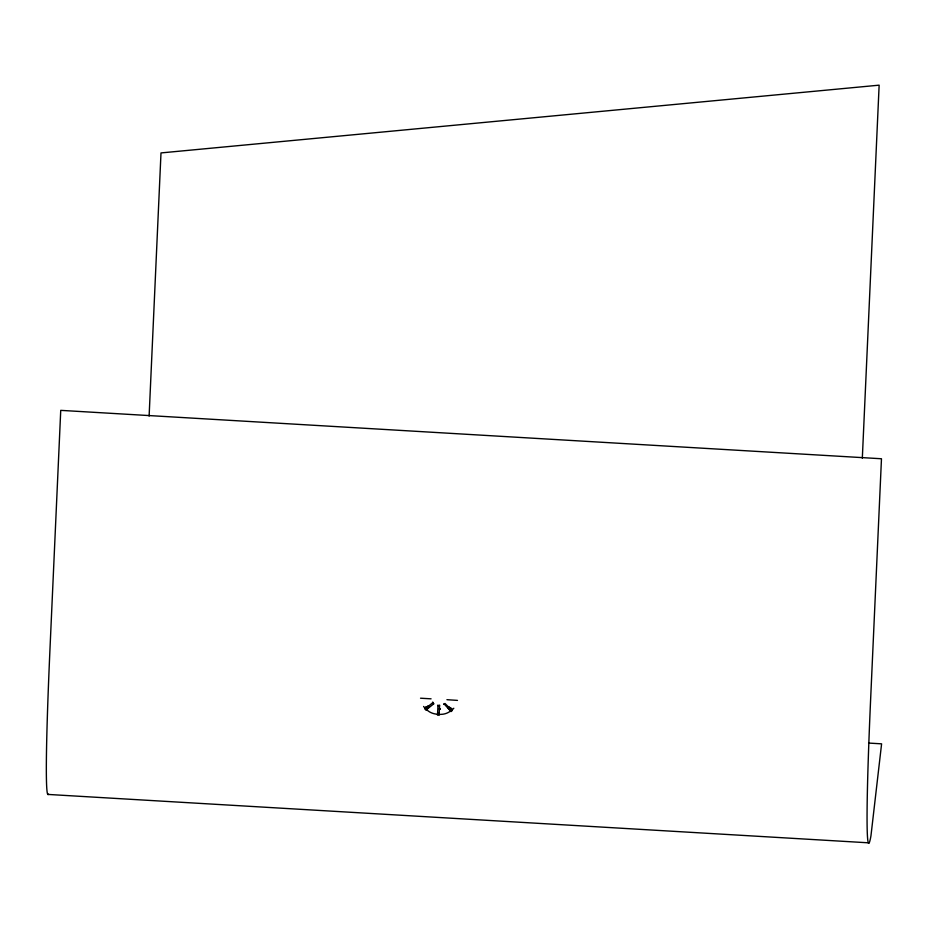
<?xml version="1.0" encoding="UTF-8"?>
<svg xmlns="http://www.w3.org/2000/svg" width="928" height="928" viewBox="0 0 928 928"><rect width="100%" height="100%" fill="white"/><g stroke="black" fill="none" stroke-linecap="round" stroke-linejoin="round"><path stroke-width="1.39" d="M447.992 707.774L451.054 710.825L448.294 712.472A15.846 14.198 6.6 0 1 442.633 714.247L439.164 714.479L439.234 713.11L437.645 713.017M149.118 416.092L160.996 152.923L879.141 85.167L862.321 458.223M438.016 704.967L437.506 715.128L439.083 715.221L439.594 705.06M423.597 706.452L425.024 708.284L426.196 706.695L426.114 707.391M432.634 702.786L432.715 702.078L433.701 703.853L425.94 710.106L424.873 709.038L432.634 702.786L433.701 703.853M439.489 709.584L439.57 708.876M439.164 714.479L439.246 713.783M443.851 704.433L445.011 703.494L452.168 710.628L451.008 711.556L443.932 703.726M451.263 708.157L450.022 709.792M449.152 706.834L452.214 709.885L452.296 709.189M453.804 708.238L452.214 709.885M425.024 708.284L428.318 705.628M426.091 709.352L429.386 706.695M420.535 698.204L431.079 698.83M437.935 705.674L439.512 705.767M868.596 743.073L881.6 743.838L870.963 835.745A268.842 7.505 -86.6 0 1 870.905 693.204L881.472 458.757L60.738 410.362L50.17 644.809A268.842 7.505 -86.6 0 0 48.5 794.09M48.152 794.438L868.875 842.833M446.925 699.689L457.469 700.396M437.587 714.386L434.153 713.736A15.846 14.198 6.6 0 1 428.678 711.324L426.288 709.502M439.489 708.447L440.278 708.679M439.524 708.772A4.524 2.007 2.6 0 1 440.359 709.096"/></g></svg>
